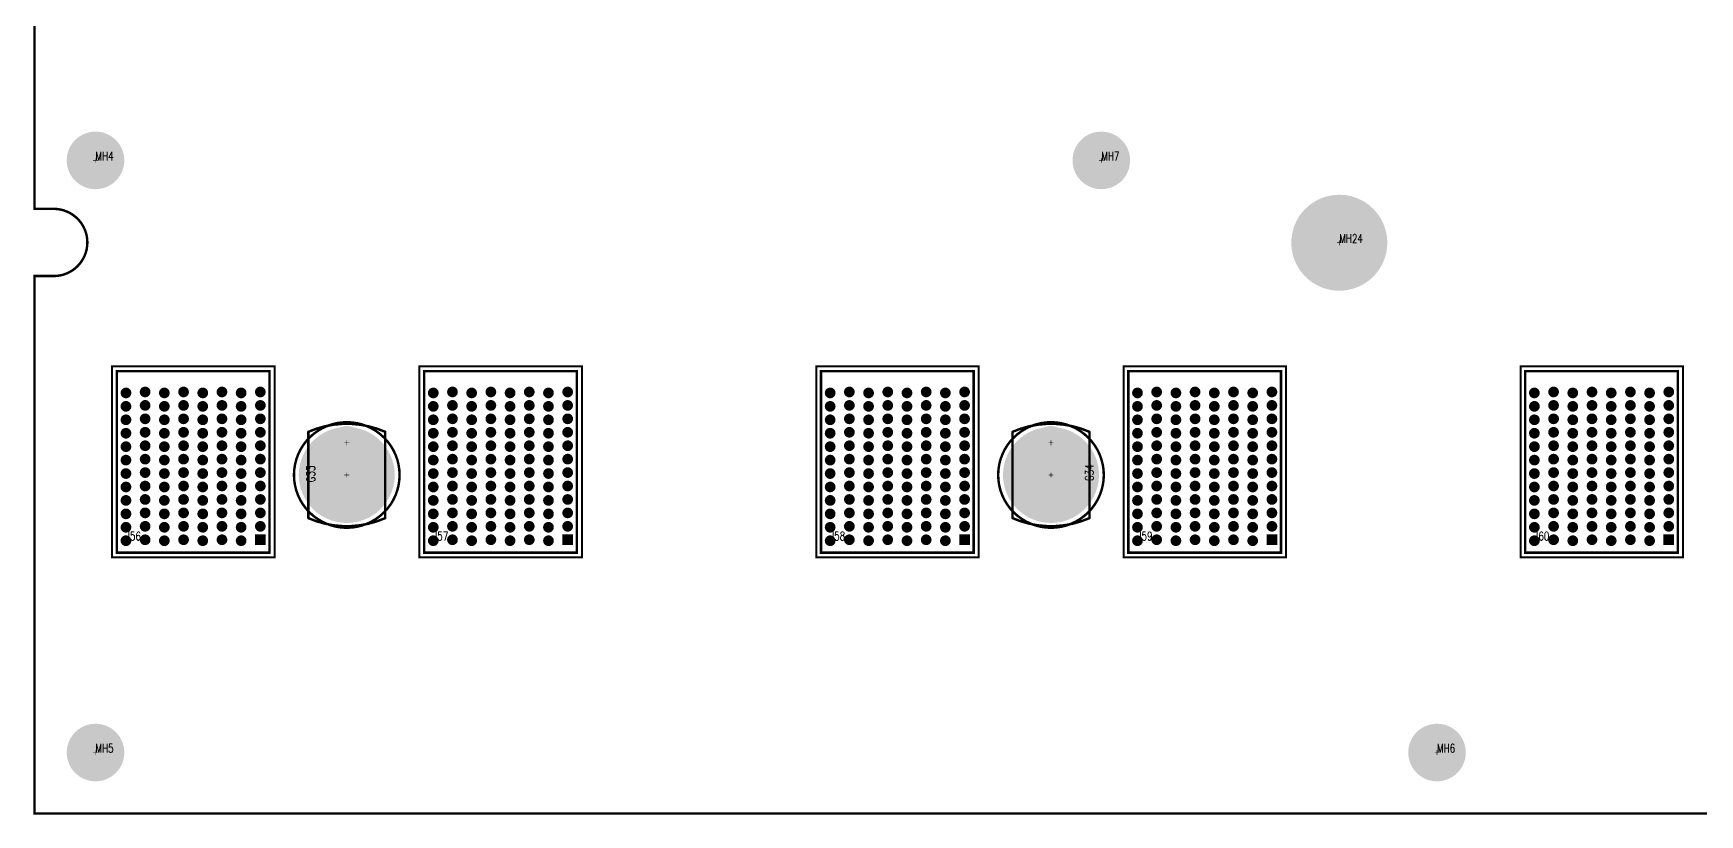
# Model space of a CAD drawing. Extents: x -132 to 432, y -117 to 280.
# Drawn here: x -0.1 to 173.4, y -0.1 to 81.3 of the extents above; entities that cross this region are included whole.
import ezdxf

# ---------------------------------------------------------------- set-up
doc = ezdxf.new("R2010")
doc.units = 0
for name, color, linetype in [('BOARD_OUTLINE_00', 2, 'CONTINUOUS'), ('DRIL_PLTE_THRU_01', 16, 'CONTINUOUS'), ('DRIL_PLTE_THRU_02', 146, 'CONTINUOUS'), ('DRIL_PLTE_THRU_03', 56, 'CONTINUOUS'), ('DRIL_PLTE_THRU_04', 216, 'CONTINUOUS'), ('DRIL_PLTE_THRU_05', 34, 'CONTINUOUS'), ('DRIL_PLTE_THRU_06', 96, 'CONTINUOUS'), ('DRIL_PLTE_THRU_07', 171, 'CONTINUOUS'), ('DRIL_PLTE_THRU_08', 176, 'CONTINUOUS'), ('DRIL_SYMBOL', 2, 'CONTINUOUS'), ('PADS_BOT', 5, 'CONTINUOUS'), ('PADS_INNER', 1, 'CONTINUOUS'), ('PADS_TOP', 1, 'CONTINUOUS'), ('PART_NAME_01', 1, 'CONTINUOUS'), ('PART_TOP_2DLINE_26', 5, 'CONTINUOUS'), ('PART_TOP_2DLINE_27', 5, 'CONTINUOUS')]:
    doc.layers.add(name, color=color, linetype=linetype)
doc.styles.add('W0$127', font='simplex', dxfattribs={"width": 0.75})

# ---------------------------------------------------------------- blocks, each defined once
blk = doc.blocks.new('SMOOTH_0$254')
at = {"const_width": 0.127}
blk.add_lwpolyline([(-0.0635, 0, 1), (0.0635, 0, 1)], format="xyb", close=True, dxfattribs=at)
blk = doc.blocks.new('BOARD_30802')
at = {"layer": 'BOARD_OUTLINE_00', "const_width": 0.254}
blk.add_lwpolyline([(292.4, 279.4), (139.4, 279.4, -1), (132.4, 279.4), (19.4, 279.4, -1), (12.4, 279.4), (0, 279.4), (0, 218.93), (2, 218.93, -1), (2, 211.93), (0, 211.93), (0, 63), (2, 63, -1), (2, 56), (0, 56), (0, 0), (431.8, 0)], format="xyb", dxfattribs=at)
at = {"layer": 'BOARD_OUTLINE_00'}
blk.add_blockref('SMOOTH_0$254', (0, 0), dxfattribs=at)
blk = doc.blocks.new('PART_BODY_TOP_1')
at = {"layer": 'PART_TOP_2DLINE_26', "const_width": 0.254}
blk.add_lwpolyline([(5.5, 0, 1), (-5.5, 0, 1)], format="xyb", close=True, dxfattribs=at)
at = {"layer": 'PART_TOP_2DLINE_27', "const_width": 0.254}
blk.add_lwpolyline([(-4.5, 4), (4.5, 4, -0.208911), (4.5, -4), (-4.5, -4, -0.208911)], format="xyb", close=True, dxfattribs=at)
at = {"layer": 'PART_TOP_2DLINE_27'}
for p in [(-4.5, 4), (4.5, 4), (-4.5, -4), (4.5, -4)]:
    blk.add_blockref('SMOOTH_0$254', p, dxfattribs=at)
blk = doc.blocks.new('DRIL_SYMBOL_5$15')
at = {"layer": 'DRIL_SYMBOL', "const_width": 0.0508}
for points in [[(-0.254, 0), (0.254, 0)], [(0, -0.254), (0, 0.254)]]:
    blk.add_lwpolyline(points, dxfattribs=at)
blk = doc.blocks.new('DRIL_HOLE_5$15')
at = {"const_width": 2.575}
blk.add_lwpolyline([(-1.2875, 0, 1), (1.2875, 0, 1)], format="xyb", close=True, dxfattribs=at)
blk.add_blockref('DRIL_SYMBOL_5$15', (0, 0))
blk = doc.blocks.new('PAD_0')
at = {"const_width": 5}
blk.add_lwpolyline([(0, -2.5, 1), (0, 2.5, 1)], format="xyb", close=True, dxfattribs=at)
blk = doc.blocks.new('STK_TOP_181')
at = {"layer": 'DRIL_PLTE_THRU_01'}
blk.add_blockref('DRIL_HOLE_5$15', (0, 0), dxfattribs=at)
at = {"layer": 'DRIL_PLTE_THRU_02'}
blk.add_blockref('DRIL_HOLE_5$15', (0, 0), dxfattribs=at)
at = {"layer": 'DRIL_PLTE_THRU_03'}
blk.add_blockref('DRIL_HOLE_5$15', (0, 0), dxfattribs=at)
at = {"layer": 'DRIL_PLTE_THRU_04'}
blk.add_blockref('DRIL_HOLE_5$15', (0, 0), dxfattribs=at)
at = {"layer": 'DRIL_PLTE_THRU_05'}
blk.add_blockref('DRIL_HOLE_5$15', (0, 0), dxfattribs=at)
at = {"layer": 'DRIL_PLTE_THRU_06'}
blk.add_blockref('DRIL_HOLE_5$15', (0, 0), dxfattribs=at)
at = {"layer": 'DRIL_PLTE_THRU_07'}
blk.add_blockref('DRIL_HOLE_5$15', (0, 0), dxfattribs=at)
at = {"layer": 'DRIL_PLTE_THRU_08'}
blk.add_blockref('DRIL_HOLE_5$15', (0, 0), dxfattribs=at)
at = {"layer": 'PADS_BOT'}
blk.add_blockref('PAD_0', (0, 0), dxfattribs=at)
at = {"layer": 'PADS_INNER'}
blk.add_blockref('PAD_0', (0, 0), dxfattribs=at)
at = {"layer": 'PADS_TOP'}
blk.add_blockref('PAD_0', (0, 0), dxfattribs=at)
blk = doc.blocks.new('DRIL_SYMBOL_2$55')
at = {"layer": 'DRIL_SYMBOL', "const_width": 0.0508}
for points in [[(-0.254, 0), (0.254, 0)], [(0, -0.254), (0, 0.254)]]:
    blk.add_lwpolyline(points, dxfattribs=at)
blk = doc.blocks.new('DRIL_HOLE_2$55')
at = {"const_width": 1.275}
blk.add_lwpolyline([(-0.6375, 0, 1), (0.6375, 0, 1)], format="xyb", close=True, dxfattribs=at)
blk.add_blockref('DRIL_SYMBOL_2$55', (0, 0))
blk = doc.blocks.new('PAD_1')
at = {"const_width": 1.75}
blk.add_lwpolyline([(0, -0.875, 1), (0, 0.875, 1)], format="xyb", close=True, dxfattribs=at)
blk = doc.blocks.new('STK_TOP_182')
at = {"layer": 'DRIL_PLTE_THRU_01'}
blk.add_blockref('DRIL_HOLE_2$55', (0, 0), dxfattribs=at)
at = {"layer": 'DRIL_PLTE_THRU_02'}
blk.add_blockref('DRIL_HOLE_2$55', (0, 0), dxfattribs=at)
at = {"layer": 'DRIL_PLTE_THRU_03'}
blk.add_blockref('DRIL_HOLE_2$55', (0, 0), dxfattribs=at)
at = {"layer": 'DRIL_PLTE_THRU_04'}
blk.add_blockref('DRIL_HOLE_2$55', (0, 0), dxfattribs=at)
at = {"layer": 'DRIL_PLTE_THRU_05'}
blk.add_blockref('DRIL_HOLE_2$55', (0, 0), dxfattribs=at)
at = {"layer": 'DRIL_PLTE_THRU_06'}
blk.add_blockref('DRIL_HOLE_2$55', (0, 0), dxfattribs=at)
at = {"layer": 'DRIL_PLTE_THRU_07'}
blk.add_blockref('DRIL_HOLE_2$55', (0, 0), dxfattribs=at)
at = {"layer": 'DRIL_PLTE_THRU_08'}
blk.add_blockref('DRIL_HOLE_2$55', (0, 0), dxfattribs=at)
at = {"layer": 'PADS_BOT'}
blk.add_blockref('PAD_1', (0, 0), dxfattribs=at)
at = {"layer": 'PADS_INNER'}
blk.add_blockref('PAD_1', (0, 0), dxfattribs=at)
at = {"layer": 'PADS_TOP'}
blk.add_blockref('PAD_1', (0, 0), dxfattribs=at)
blk = doc.blocks.new('SYM_TOP_3')
for name, p in [('PART_BODY_TOP_1', (0, 0)), ('STK_TOP_181', (0, 0)), ('STK_TOP_182', (3.35, 0))]:
    blk.add_blockref(name, p)
blk = doc.blocks.new('PART_TOP_24')
blk.add_blockref('SYM_TOP_3', (0, 0))
at = {"layer": 'PART_NAME_01', "style": 'W0$127', "width": 0.75}
blk.add_text('G33', height=0.889, dxfattribs=at).set_placement((-0.762, 3.302))
blk = doc.blocks.new('PART_TOP_25')
blk.add_blockref('SYM_TOP_3', (0, 0))
at = {"layer": 'PART_NAME_01', "style": 'W0$127', "width": 0.75}
blk.add_text('G34', height=0.889, dxfattribs=at).set_placement((-0.635, -4.445))
blk = doc.blocks.new('SMOOTH_0$2032')
at = {"const_width": 0.1016}
blk.add_lwpolyline([(-0.0508, 0, 1), (0.0508, 0, 1)], format="xyb", close=True, dxfattribs=at)
blk = doc.blocks.new('PART_BODY_TOP_11')
at = {"layer": 'PART_TOP_2DLINE_26', "const_width": 0.203}
blk.add_lwpolyline([(-8.44, 10.42), (8.48, 10.42), (8.48, -9.49), (-8.44, -9.49)], close=True, dxfattribs=at)
at = {"layer": 'PART_TOP_2DLINE_27', "const_width": 0.254}
blk.add_lwpolyline([(-7.95, -8.99), (7.95, -8.99), (7.95, 9.91), (-7.95, 9.91)], close=True, dxfattribs=at)
at = {"layer": 'PART_TOP_2DLINE_26'}
for p in [(-8.44, 10.42), (8.48, 10.42), (-8.44, -9.49), (8.48, -9.49)]:
    blk.add_blockref('SMOOTH_0$2032', p, dxfattribs=at)
at = {"layer": 'PART_TOP_2DLINE_27'}
for p in [(-7.95, 9.91), (7.95, 9.91), (-7.95, -8.99), (7.95, -8.99)]:
    blk.add_blockref('SMOOTH_0$254', p, dxfattribs=at)
blk = doc.blocks.new('DRIL_SYMBOL_0$599948')
at = {"layer": 'DRIL_SYMBOL', "const_width": 0.0508}
for points in [[(-0.254, 0), (0.254, 0)], [(0, -0.254), (0, 0.254)]]:
    blk.add_lwpolyline(points, dxfattribs=at)
blk = doc.blocks.new('DRIL_HOLE_0$599948')
at = {"const_width": 0.3}
blk.add_lwpolyline([(-0.15, 0, 1), (0.15, 0, 1)], format="xyb", close=True, dxfattribs=at)
blk.add_blockref('DRIL_SYMBOL_0$599948', (0, 0))
blk = doc.blocks.new('PAD_11')
at = {"const_width": 0.554}
blk.add_lwpolyline([(0, -0.28, 1), (0, 0.28, 1)], format="xyb", close=True, dxfattribs=at)
blk = doc.blocks.new('STK_TOP_7')
at = {"layer": 'DRIL_PLTE_THRU_01'}
blk.add_blockref('DRIL_HOLE_0$599948', (0, 0), dxfattribs=at)
at = {"layer": 'DRIL_PLTE_THRU_02'}
blk.add_blockref('DRIL_HOLE_0$599948', (0, 0), dxfattribs=at)
at = {"layer": 'DRIL_PLTE_THRU_03'}
blk.add_blockref('DRIL_HOLE_0$599948', (0, 0), dxfattribs=at)
at = {"layer": 'DRIL_PLTE_THRU_04'}
blk.add_blockref('DRIL_HOLE_0$599948', (0, 0), dxfattribs=at)
at = {"layer": 'DRIL_PLTE_THRU_05'}
blk.add_blockref('DRIL_HOLE_0$599948', (0, 0), dxfattribs=at)
at = {"layer": 'DRIL_PLTE_THRU_06'}
blk.add_blockref('DRIL_HOLE_0$599948', (0, 0), dxfattribs=at)
at = {"layer": 'DRIL_PLTE_THRU_07'}
blk.add_blockref('DRIL_HOLE_0$599948', (0, 0), dxfattribs=at)
at = {"layer": 'DRIL_PLTE_THRU_08'}
blk.add_blockref('DRIL_HOLE_0$599948', (0, 0), dxfattribs=at)
at = {"layer": 'PADS_BOT'}
blk.add_blockref('PAD_11', (0, 0), dxfattribs=at)
at = {"layer": 'PADS_INNER'}
blk.add_blockref('PAD_11', (0, 0), dxfattribs=at)
at = {"layer": 'PADS_TOP'}
blk.add_blockref('PAD_11', (0, 0), dxfattribs=at)
blk = doc.blocks.new('PAD_13')
at = {"const_width": 1.107948}
blk.add_lwpolyline([(-0.553974, 0), (0.553974, 0)], dxfattribs=at)
blk = doc.blocks.new('STK_TOP_82')
at = {"layer": 'DRIL_PLTE_THRU_01'}
blk.add_blockref('DRIL_HOLE_0$599948', (0, 0), dxfattribs=at)
at = {"layer": 'DRIL_PLTE_THRU_02'}
blk.add_blockref('DRIL_HOLE_0$599948', (0, 0), dxfattribs=at)
at = {"layer": 'DRIL_PLTE_THRU_03'}
blk.add_blockref('DRIL_HOLE_0$599948', (0, 0), dxfattribs=at)
at = {"layer": 'DRIL_PLTE_THRU_04'}
blk.add_blockref('DRIL_HOLE_0$599948', (0, 0), dxfattribs=at)
at = {"layer": 'DRIL_PLTE_THRU_05'}
blk.add_blockref('DRIL_HOLE_0$599948', (0, 0), dxfattribs=at)
at = {"layer": 'DRIL_PLTE_THRU_06'}
blk.add_blockref('DRIL_HOLE_0$599948', (0, 0), dxfattribs=at)
at = {"layer": 'DRIL_PLTE_THRU_07'}
blk.add_blockref('DRIL_HOLE_0$599948', (0, 0), dxfattribs=at)
at = {"layer": 'DRIL_PLTE_THRU_08'}
blk.add_blockref('DRIL_HOLE_0$599948', (0, 0), dxfattribs=at)
at = {"layer": 'PADS_BOT'}
blk.add_blockref('PAD_11', (0, 0), dxfattribs=at)
at = {"layer": 'PADS_INNER'}
blk.add_blockref('PAD_11', (0, 0), dxfattribs=at)
at = {"layer": 'PADS_TOP'}
blk.add_blockref('PAD_13', (0, 0), dxfattribs=at)
blk = doc.blocks.new('SYM_TOP_13')
for name, p in [('PART_BODY_TOP_11', (0, 0)), ('STK_TOP_7', (-7, 7.65)), ('STK_TOP_7', (-5, 7.75)), ('STK_TOP_7', (-3, 7.65)), ('STK_TOP_7', (-1, 7.75)), ('STK_TOP_7', (1, 7.65)), ('STK_TOP_7', (3, 7.75)), ('STK_TOP_7', (5, 7.65)), ('STK_TOP_7', (7, 7.75)), ('STK_TOP_7', (-7, 6.25)), ('STK_TOP_7', (-7, 4.85)), ('STK_TOP_7', (-5, 6.35)), ('STK_TOP_7', (-5, 4.95)), ('STK_TOP_7', (-3, 6.25)), ('STK_TOP_7', (-3, 4.85)), ('STK_TOP_7', (-1, 6.35)), ('STK_TOP_7', (-1, 4.95)), ('STK_TOP_7', (1, 6.25)), ('STK_TOP_7', (1, 4.85)), ('STK_TOP_7', (3, 6.35)), ('STK_TOP_7', (3, 4.95)), ('STK_TOP_7', (5, 6.25)), ('STK_TOP_7', (5, 4.85)), ('STK_TOP_7', (7, 6.35)), ('STK_TOP_7', (7, 4.95)), ('STK_TOP_7', (-7, 3.45)), ('STK_TOP_7', (-5, 3.55)), ('STK_TOP_7', (-3, 3.45)), ('STK_TOP_7', (-1, 3.55)), ('STK_TOP_7', (1, 3.45)), ('STK_TOP_7', (3, 3.55)), ('STK_TOP_7', (5, 3.45)), ('STK_TOP_7', (7, 3.55)), ('STK_TOP_7', (-7, 2.05)), ('STK_TOP_7', (-5, 2.15)), ('STK_TOP_7', (-3, 2.05)), ('STK_TOP_7', (-1, 2.15)), ('STK_TOP_7', (1, 2.05)), ('STK_TOP_7', (3, 2.15)), ('STK_TOP_7', (5, 2.05)), ('STK_TOP_7', (7, 2.15)), ('STK_TOP_7', (-7, 0.65)), ('STK_TOP_7', (-5, 0.75)), ('STK_TOP_7', (-3, 0.65)), ('STK_TOP_7', (-1, 0.75)), ('STK_TOP_7', (1, 0.65)), ('STK_TOP_7', (3, 0.75)), ('STK_TOP_7', (5, 0.65)), ('STK_TOP_7', (7, 0.75)), ('STK_TOP_7', (-7, -0.75)), ('STK_TOP_7', (-7, -2.15)), ('STK_TOP_7', (-5, -0.65)), ('STK_TOP_7', (-5, -2.05)), ('STK_TOP_7', (-3, -0.75)), ('STK_TOP_7', (-3, -2.15)), ('STK_TOP_7', (-1, -0.65)), ('STK_TOP_7', (-1, -2.05)), ('STK_TOP_7', (1, -0.75)), ('STK_TOP_7', (1, -2.15)), ('STK_TOP_7', (3, -0.65)), ('STK_TOP_7', (3, -2.05)), ('STK_TOP_7', (5, -0.75)), ('STK_TOP_7', (5, -2.15)), ('STK_TOP_7', (7, -0.65)), ('STK_TOP_7', (7, -2.05)), ('STK_TOP_7', (-7, -3.55)), ('STK_TOP_7', (-5, -3.45)), ('STK_TOP_7', (-3, -3.55)), ('STK_TOP_7', (-1, -3.45)), ('STK_TOP_7', (1, -3.55)), ('STK_TOP_7', (3, -3.45)), ('STK_TOP_7', (5, -3.55)), ('STK_TOP_7', (7, -3.45)), ('STK_TOP_7', (-7, -4.95)), ('STK_TOP_7', (-5, -4.85)), ('STK_TOP_7', (-3, -4.95)), ('STK_TOP_7', (-1, -4.85)), ('STK_TOP_7', (1, -4.95)), ('STK_TOP_7', (3, -4.85)), ('STK_TOP_7', (5, -4.95)), ('STK_TOP_7', (7, -4.85)), ('STK_TOP_7', (-7, -6.35)), ('STK_TOP_7', (-5, -6.25)), ('STK_TOP_7', (-3, -6.35)), ('STK_TOP_7', (-1, -6.25)), ('STK_TOP_7', (1, -6.35)), ('STK_TOP_7', (3, -6.25)), ('STK_TOP_7', (5, -6.35)), ('STK_TOP_7', (7, -6.25)), ('STK_TOP_7', (-7, -7.75)), ('STK_TOP_7', (-5, -7.65)), ('STK_TOP_7', (-3, -7.75)), ('STK_TOP_7', (-1, -7.65)), ('STK_TOP_7', (1, -7.75)), ('STK_TOP_7', (3, -7.65)), ('STK_TOP_7', (5, -7.75)), ('STK_TOP_82', (7, -7.65))]:
    blk.add_blockref(name, p)
blk = doc.blocks.new('PART_TOP_59')
blk.add_blockref('SYM_TOP_13', (0, 0))
at = {"layer": 'PART_NAME_01', "style": 'W0$127', "width": 0.75}
blk.add_text('J56', height=0.889, dxfattribs=at).set_placement((-7.04, -7.71))
blk = doc.blocks.new('PART_TOP_60')
blk.add_blockref('SYM_TOP_13', (0, 0))
at = {"layer": 'PART_NAME_01', "style": 'W0$127', "width": 0.75}
blk.add_text('J57', height=0.889, dxfattribs=at).set_placement((-7.04, -7.71))
blk = doc.blocks.new('PART_TOP_61')
blk.add_blockref('SYM_TOP_13', (0, 0))
at = {"layer": 'PART_NAME_01', "style": 'W0$127', "width": 0.75}
blk.add_text('J58', height=0.889, dxfattribs=at).set_placement((-7.04, -7.71))
blk = doc.blocks.new('PART_TOP_62')
blk.add_blockref('SYM_TOP_13', (0, 0))
at = {"layer": 'PART_NAME_01', "style": 'W0$127', "width": 0.75}
blk.add_text('J59', height=0.889, dxfattribs=at).set_placement((-7.04, -7.71))
blk = doc.blocks.new('PART_TOP_63')
blk.add_blockref('SYM_TOP_13', (0, 0))
at = {"layer": 'PART_NAME_01', "style": 'W0$127', "width": 0.75}
blk.add_text('J60', height=0.889, dxfattribs=at).set_placement((-7.04, -7.71))
blk = doc.blocks.new('DRIL_SYMBOL_7')
at = {"layer": 'DRIL_SYMBOL', "const_width": 0.0508}
for points in [[(-0.254, 0), (0.254, 0)], [(0, -0.254), (0, 0.254)]]:
    blk.add_lwpolyline(points, dxfattribs=at)
blk = doc.blocks.new('DRIL_HOLE_7')
at = {"const_width": 3.5}
blk.add_lwpolyline([(-1.75, 0, 1), (1.75, 0, 1)], format="xyb", close=True, dxfattribs=at)
blk.add_blockref('DRIL_SYMBOL_7', (0, 0))
blk = doc.blocks.new('STK_TOP_205')
at = {"layer": 'DRIL_PLTE_THRU_01'}
blk.add_blockref('DRIL_HOLE_7', (0, 0), dxfattribs=at)
at = {"layer": 'DRIL_PLTE_THRU_02'}
blk.add_blockref('DRIL_HOLE_7', (0, 0), dxfattribs=at)
at = {"layer": 'DRIL_PLTE_THRU_03'}
blk.add_blockref('DRIL_HOLE_7', (0, 0), dxfattribs=at)
at = {"layer": 'DRIL_PLTE_THRU_04'}
blk.add_blockref('DRIL_HOLE_7', (0, 0), dxfattribs=at)
at = {"layer": 'DRIL_PLTE_THRU_05'}
blk.add_blockref('DRIL_HOLE_7', (0, 0), dxfattribs=at)
at = {"layer": 'DRIL_PLTE_THRU_06'}
blk.add_blockref('DRIL_HOLE_7', (0, 0), dxfattribs=at)
at = {"layer": 'DRIL_PLTE_THRU_07'}
blk.add_blockref('DRIL_HOLE_7', (0, 0), dxfattribs=at)
at = {"layer": 'DRIL_PLTE_THRU_08'}
blk.add_blockref('DRIL_HOLE_7', (0, 0), dxfattribs=at)
at = {"layer": 'PADS_BOT'}
blk.add_blockref('PAD_0', (0, 0), dxfattribs=at)
at = {"layer": 'PADS_INNER'}
blk.add_blockref('PAD_0', (0, 0), dxfattribs=at)
at = {"layer": 'PADS_TOP'}
blk.add_blockref('PAD_0', (0, 0), dxfattribs=at)
blk = doc.blocks.new('SYM_TOP_20')
blk.add_blockref('STK_TOP_205', (0, 0))
blk = doc.blocks.new('PART_TOP_349')
blk.add_blockref('SYM_TOP_20', (0, 0))
at = {"layer": 'PART_NAME_01', "style": 'W0$127', "width": 0.75}
blk.add_text('MH24', height=0.889, dxfattribs=at).set_placement((0, 0))
blk = doc.blocks.new('DRIL_SYMBOL_3$5')
at = {"layer": 'DRIL_SYMBOL', "const_width": 0.0508}
for points in [[(-0.254, 0), (0.254, 0)], [(0, -0.254), (0, 0.254)]]:
    blk.add_lwpolyline(points, dxfattribs=at)
blk = doc.blocks.new('DRIL_HOLE_3$5')
at = {"const_width": 1.75}
blk.add_lwpolyline([(-0.875, 0, 1), (0.875, 0, 1)], format="xyb", close=True, dxfattribs=at)
blk.add_blockref('DRIL_SYMBOL_3$5', (0, 0))
blk = doc.blocks.new('PAD_26')
at = {"const_width": 3}
blk.add_lwpolyline([(0, -1.5, 1), (0, 1.5, 1)], format="xyb", close=True, dxfattribs=at)
blk = doc.blocks.new('STK_TOP_206')
at = {"layer": 'DRIL_PLTE_THRU_01'}
blk.add_blockref('DRIL_HOLE_3$5', (0, 0), dxfattribs=at)
at = {"layer": 'DRIL_PLTE_THRU_02'}
blk.add_blockref('DRIL_HOLE_3$5', (0, 0), dxfattribs=at)
at = {"layer": 'DRIL_PLTE_THRU_03'}
blk.add_blockref('DRIL_HOLE_3$5', (0, 0), dxfattribs=at)
at = {"layer": 'DRIL_PLTE_THRU_04'}
blk.add_blockref('DRIL_HOLE_3$5', (0, 0), dxfattribs=at)
at = {"layer": 'DRIL_PLTE_THRU_05'}
blk.add_blockref('DRIL_HOLE_3$5', (0, 0), dxfattribs=at)
at = {"layer": 'DRIL_PLTE_THRU_06'}
blk.add_blockref('DRIL_HOLE_3$5', (0, 0), dxfattribs=at)
at = {"layer": 'DRIL_PLTE_THRU_07'}
blk.add_blockref('DRIL_HOLE_3$5', (0, 0), dxfattribs=at)
at = {"layer": 'DRIL_PLTE_THRU_08'}
blk.add_blockref('DRIL_HOLE_3$5', (0, 0), dxfattribs=at)
at = {"layer": 'PADS_BOT'}
blk.add_blockref('PAD_26', (0, 0), dxfattribs=at)
at = {"layer": 'PADS_INNER'}
blk.add_blockref('PAD_26', (0, 0), dxfattribs=at)
at = {"layer": 'PADS_TOP'}
blk.add_blockref('PAD_26', (0, 0), dxfattribs=at)
blk = doc.blocks.new('SYM_TOP_19')
blk.add_blockref('STK_TOP_206', (0, 0))
blk = doc.blocks.new('PART_TOP_357')
blk.add_blockref('SYM_TOP_19', (0, 0))
at = {"layer": 'PART_NAME_01', "style": 'W0$127', "width": 0.75}
blk.add_text('MH4', height=0.889, dxfattribs=at).set_placement((0, 0))
blk = doc.blocks.new('PART_TOP_358')
blk.add_blockref('SYM_TOP_19', (0, 0))
at = {"layer": 'PART_NAME_01', "style": 'W0$127', "width": 0.75}
blk.add_text('MH5', height=0.889, dxfattribs=at).set_placement((0, 0))
blk = doc.blocks.new('PART_TOP_359')
blk.add_blockref('SYM_TOP_19', (0, 0))
at = {"layer": 'PART_NAME_01', "style": 'W0$127', "width": 0.75}
blk.add_text('MH6', height=0.889, dxfattribs=at).set_placement((0, 0))
blk = doc.blocks.new('PART_TOP_362')
blk.add_blockref('SYM_TOP_19', (0, 0))
at = {"layer": 'PART_NAME_01', "style": 'W0$127', "width": 0.75}
blk.add_text('MH7', height=0.889, dxfattribs=at).set_placement((0, 0))

msp = doc.modelspace()

# ---------------------------------------------------------------- block references
for name, p in [('BOARD_30802', (0, 0)), ('PART_TOP_357', (6.35, 68.05)), ('PART_TOP_362', (111.11484, 68.05)), ('PART_TOP_349', (135.9, 59.47)), ('PART_TOP_59', (16.52, 36.17)), ('PART_TOP_60', (48.53, 36.17)), ('PART_TOP_61', (89.87, 36.17)), ('PART_TOP_62', (121.88, 36.17)), ('PART_TOP_63', (163.22, 36.17)), ('PART_TOP_358', (6.35, 6.35)), ('PART_TOP_359', (146.07794, 6.35))]:
    msp.add_blockref(name, p)
at = {"rotation": 90}
for name, p in [('PART_TOP_24', (32.52, 35.27)), ('PART_TOP_25', (105.87, 35.27))]:
    msp.add_blockref(name, p, dxfattribs=at)

doc.saveas('drawing.dxf')
